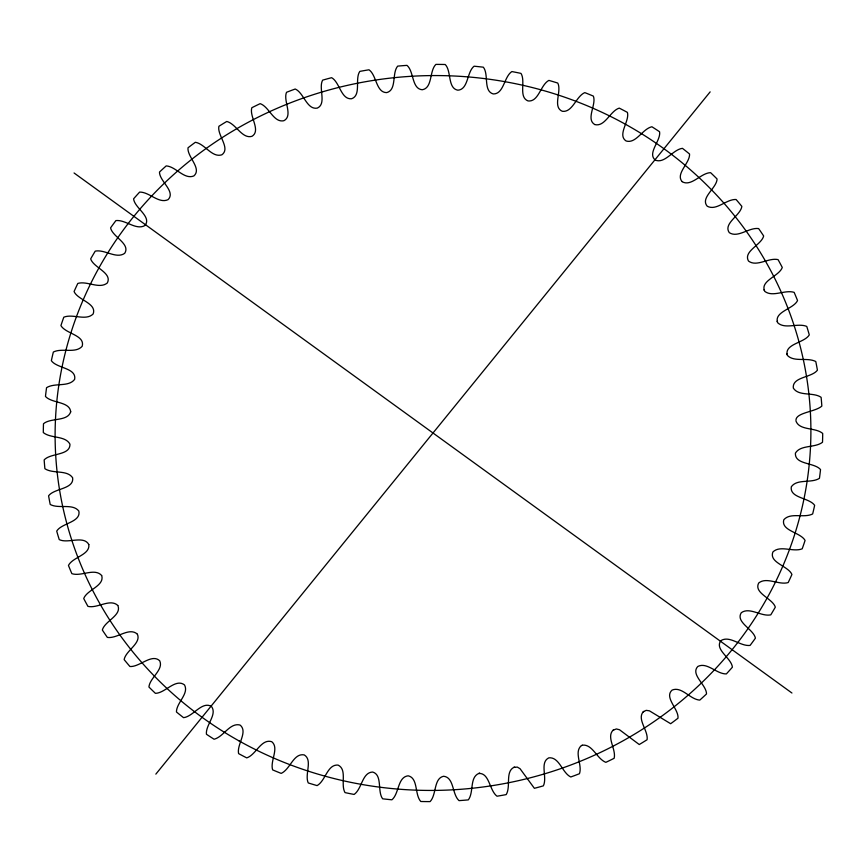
<?xml version="1.0" encoding="UTF-8"?>
<svg xmlns="http://www.w3.org/2000/svg" width="866" height="866" viewBox="0 0 866 866"><rect width="100%" height="100%" fill="white"/><g stroke="black" fill="none" stroke-linecap="round" stroke-linejoin="round"><path stroke-width="1.3" d="M70.687 411.945C69.854 401.229 51.711 403.48 45.465 396.433A389.776 368.537 -3.2 0 1 46.558 387.676C54.807 382.501 68.587 387.383 74.638 379.362C76.803 367.801 56.615 368.429 51.354 360.657A389.776 368.537 -3.2 0 1 53.346 352.04C62.06 347.623 75.45 353.848 82.173 346.292C85.377 335.142 65.513 333.821 60.923 325.573A389.776 368.537 -3.2 0 1 63.803 317.183C72.874 313.514 85.875 321.189 93.127 313.99C97.209 303.284 77.659 300.047 74.075 291.528A389.776 368.537 -3.2 0 1 77.81 283.431C87.185 280.638 99.395 289.471 107.308 282.976C112.612 272.812 93.322 267.616 90.681 258.847A389.776 368.537 -3.2 0 1 95.238 251.129C104.829 249.181 116.239 259.248 124.672 253.348C130.853 243.79 112.32 236.797 110.588 227.845A389.776 368.537 -3.2 0 1 115.914 220.581C125.635 219.499 136.124 230.713 145.012 225.463C152.026 216.543 134.49 208.013 133.602 198.812A389.776 368.537 -3.2 0 1 139.643 192.079C149.407 191.906 158.759 204.051 168.091 199.635C176.058 191.548 159.333 181.102 159.496 172.042A389.776 368.537 -3.2 0 1 166.207 165.893C175.917 166.553 184.187 179.847 193.832 175.95C202.308 168.61 186.948 156.789 188.019 147.783A389.776 368.537 -3.2 0 1 195.337 142.284C204.917 143.81 211.889 157.991 221.837 154.819C230.908 148.313 216.922 135.118 218.903 126.274A389.776 368.537 -3.2 0 1 226.751 121.467C235.974 123.697 242.004 139.145 251.952 136.33C261.348 130.582 249.007 116.336 251.854 107.709A389.776 368.537 -3.2 0 1 260.157 103.66C269.11 106.67 273.634 122.972 283.832 120.731C293.509 115.763 282.857 100.608 286.549 92.283A389.776 368.537 -3.2 0 1 295.219 89.014C303.847 92.77 306.759 109.939 317.237 108.131C326.969 103.768 318.179 88.116 322.65 80.137A389.776 368.537 -3.2 0 1 331.624 77.691C339.808 82.216 340.977 99.752 351.618 98.746C361.598 95.184 354.573 78.925 359.823 71.391A389.776 368.537 -3.2 0 1 368.992 69.789C376.656 75.05 376.028 92.64 386.691 92.608C396.985 89.988 391.703 73.134 397.689 66.119A389.776 368.537 -3.2 0 1 406.977 65.372C414.056 71.337 411.621 88.797 422.218 89.75C432.74 88.072 429.211 70.817 435.901 64.398A389.776 368.537 -3.2 0 1 445.221 64.506C451.641 71.099 447.408 88.267 457.854 90.194C468.506 89.49 466.763 71.986 474.081 66.206A389.776 368.537 -3.2 0 1 483.336 67.191C489.041 74.357 483.055 91.049 493.241 93.939C503.936 94.199 503.98 76.63 511.871 71.564A389.776 368.537 -3.2 0 1 520.975 73.394C525.911 81.068 518.204 97.1 528.054 100.943C538.706 102.177 540.514 84.706 548.903 80.397A389.776 368.537 -3.2 0 1 557.758 83.06C562.002 91.136 552.227 107.016 562.337 111.292C572.632 112.656 576.074 96.256 584.81 92.619A389.776 368.537 -3.2 0 1 593.351 96.104C596.674 104.526 585.557 119.107 594.747 124.531M70.709 411.718C67.721 421.774 50.726 417.553 43.484 423.745A389.776 368.537 -3.2 0 0 43.3 432.556C50.737 438.705 65.199 435.36 69.951 444.171C70.298 455.776 50.596 452.821 44.155 459.911A389.776 368.537 -3.2 0 0 44.891 468.69C52.923 474.113 67.007 469.459 72.636 477.772C74.238 489.29 54.244 488.153 48.583 495.817A389.776 368.537 -3.2 0 0 50.217 504.477C58.747 509.154 72.473 503.124 78.817 511.016C81.35 522.285 61.497 523.042 56.712 531.118A389.776 368.537 -3.2 0 0 59.234 539.583C67.743 543.945 83.569 535.08 88.808 544.519M155.848 774.128L710.152 91.872M643.157 711.863C636.856 719.462 648.418 730.579 647.097 739.726A389.776 368.537 -3.2 0 1 639.249 744.533L619.504 729.746L616.375 728.956L613.182 730.135L613.897 729.746M643.893 711.365L643.222 711.82L646.188 710.358L649.392 710.813L670.663 723.716A389.776 368.537 -3.2 0 0 677.981 718.217C679.031 709.222 663.789 697.476 672.103 690.094C681.737 686.024 690.072 699.479 699.793 700.107A389.776 368.537 -3.2 0 0 706.504 693.958C706.634 684.919 690.148 674.592 697.801 666.474C707.067 661.711 716.583 674.17 726.357 673.921A389.776 368.537 -3.2 0 0 732.398 667.188C731.478 658.008 714.201 649.576 720.88 640.656C729.681 635.059 740.365 646.577 750.086 645.419A389.776 368.537 -3.2 0 0 755.412 638.155C753.669 629.214 735.266 622.264 741.285 612.717C749.653 606.655 761.171 616.852 770.762 614.871A389.776 368.537 -3.2 0 0 775.319 607.153C772.678 598.384 753.409 593.188 758.692 583.024C766.605 576.529 778.815 585.362 788.19 582.569A389.776 368.537 -3.2 0 0 791.925 574.472C788.331 565.953 768.802 562.716 772.873 552.01C780.125 544.811 793.126 552.486 802.197 548.817A389.776 368.537 -3.2 0 0 805.077 540.427C800.476 532.2 780.753 530.869 783.795 519.784C790.42 512.077 803.962 518.42 812.654 513.96A389.776 368.537 -3.2 0 0 814.646 505.343C809.374 497.604 789.456 498.221 791.318 486.789C797.153 478.497 811.236 483.574 819.442 478.324A389.776 368.537 -3.2 0 0 820.535 469.567C814.451 462.325 794.587 464.836 795.41 453.124C800.639 444.572 814.83 448.166 822.516 442.255A389.776 368.537 -3.2 0 0 822.7 433.444C815.35 427.144 799.675 430.803 795.995 421.125M613.106 730.179C606.113 737.118 616.375 749.307 614.146 758.291A389.776 368.537 -3.2 0 1 605.843 762.34C596.782 758.789 592.55 743.937 582.396 745.171M581.335 745.626C573.66 752.175 582.623 764.938 579.451 773.717A389.776 368.537 -3.2 0 1 570.781 776.986C562.099 772.808 559.404 756.754 548.838 757.837C539.356 762.491 547.583 777.473 543.35 785.863A389.776 368.537 -3.2 0 1 534.376 788.309L520.055 768.716L517.316 767.092L513.906 767.352L514.707 767.179M581.487 745.561L582.244 745.236M513.819 767.373C505.051 771.952 511.048 786.685 506.177 794.609A389.776 368.537 -3.2 0 1 497.008 796.211C489.301 790.42 489.528 772.894 478.898 773.446M478.736 773.468C469.415 777.495 474.016 792.401 468.311 799.881A389.776 368.537 -3.2 0 1 459.023 800.628C451.922 794.219 454.293 777.376 443.619 776.261C433.563 778.382 436.68 794.696 430.099 801.602A389.776 368.537 -3.2 0 1 420.779 801.494C414.457 794.468 418.386 778.112 408.146 775.806C397.483 777.062 399.237 793.624 391.919 799.794A389.776 368.537 -3.2 0 1 382.664 798.809C377.1 791.535 382.75 774.94 372.672 772.05C362.064 772.429 362.075 788.861 354.129 794.436A389.776 368.537 -3.2 0 1 345.025 792.607C340.284 784.542 347.515 769.571 338.032 765.079C327.261 764.234 325.638 780.796 317.097 785.603A389.776 368.537 -3.2 0 1 308.242 782.94C304.377 774.453 313.016 760.164 304.204 754.903C293.444 752.922 290.229 769.419 281.19 773.381A389.776 368.537 -3.2 0 1 272.649 769.896C269.824 761.062 279.48 748.051 271.772 741.707C261.121 738.384 256.076 754.871 246.734 757.88A389.776 368.537 -3.2 0 1 238.605 753.615C236.635 744.554 247.925 732.225 240.445 725.34M479.634 773.349L478.974 773.435L479.796 773.327M594.899 124.596C605.085 127.064 610.162 110.902 619.266 108.12A389.776 368.537 -3.2 0 1 627.395 112.385C629.907 121.078 616.938 134.944 626.118 140.985C636.034 144.016 642.583 128.742 651.914 126.761A389.776 368.537 -3.2 0 1 659.567 131.751C661.18 140.649 646.761 153.293 655.4 160.167C665.023 163.912 672.958 149.482 682.462 148.346A389.776 368.537 -3.2 0 1 689.553 154.018C690.105 163.035 675.242 173.676 682.105 181.611M239.817 724.972C229.685 722.623 223.547 736.869 214.086 739.239A389.776 368.537 -3.2 0 1 206.433 734.249C205.426 724.961 217.496 714.688 211.52 706.494C201.984 700.724 193.14 716.669 183.538 717.654A389.776 368.537 -3.2 0 1 176.447 711.982C176.426 702.618 189.286 693.753 184.501 684.919C175.527 678.013 165.103 693.265 155.393 693.33A389.776 368.537 -3.2 0 1 148.93 687.019C149.71 677.829 163.912 669.764 159.69 660.769C151.712 653.202 139.523 667.275 129.922 666.506A389.776 368.537 -3.2 0 1 124.152 659.621C125.722 650.593 141.515 643.297 137.38 634.215M74.065 172.984L791.935 693.017M682.278 181.773C691.458 186.915 701.005 172.81 710.607 172.67A389.776 368.537 -3.2 0 1 717.07 178.981C716.842 188.063 699.966 197.762 707.241 206.227C716.409 211.217 726.293 198.996 736.078 199.494A389.776 368.537 -3.2 0 1 741.848 206.379C740.679 215.428 722.839 223.493 729.302 232.673C738.016 238.323 748.928 227.206 758.638 228.581A389.776 368.537 -3.2 0 1 763.66 235.974C761.55 244.894 742.952 251.227 748.495 261.045C756.7 267.323 768.51 257.397 778.058 259.627A389.776 368.537 -3.2 0 1 782.279 267.453C779.183 276.341 759.439 280.909 764.84 291.431C772.84 297.482 784.823 289.471 794.144 292.351A389.776 368.537 -3.2 0 1 797.543 300.534C793.657 309.032 773.5 311.728 777.711 322.791C785.083 329.567 797.77 322.693 806.766 326.417A389.776 368.537 -3.2 0 1 809.288 334.882C804.546 343.012 784.033 343.813 787.324 355.352C794.176 362.508 807.166 357.052 815.783 361.523A389.776 368.537 -3.2 0 1 817.417 370.183C811.734 377.814 792.011 376.71 793.321 388.076C798.723 396.66 813.12 391.811 821.109 397.31A389.776 368.537 -3.2 0 1 821.845 406.089C815.35 411.967 795.941 412.508 795.962 420.194M137.229 634.02C128.991 626.897 117.137 638.913 107.362 637.419A389.776 368.537 -3.2 0 1 102.34 630.026C104.656 621.041 121.846 615.51 117.917 605.626M117.798 605.421C110.004 598.265 97.512 608.668 87.942 606.373A389.776 368.537 -3.2 0 1 83.721 598.547C86.925 589.811 104.515 585.968 101.777 575.76M764.018 289.818L764.353 290.521M101.647 575.479C94.578 567.62 81.144 576.832 71.856 573.649A389.776 368.537 -3.2 0 1 68.457 565.466C72.571 557.087 90.172 554.954 88.83 544.595M777.116 321.254L777.376 321.99M786.826 353.631L787.01 354.389M239.178 740.982A377.966 357.377 -3.2 0 0 810.857 436.107A377.966 357.377 -3.2 0 0 248.953 121.911A377.966 357.377 -3.2 0 0 239.178 740.982"/></g></svg>
